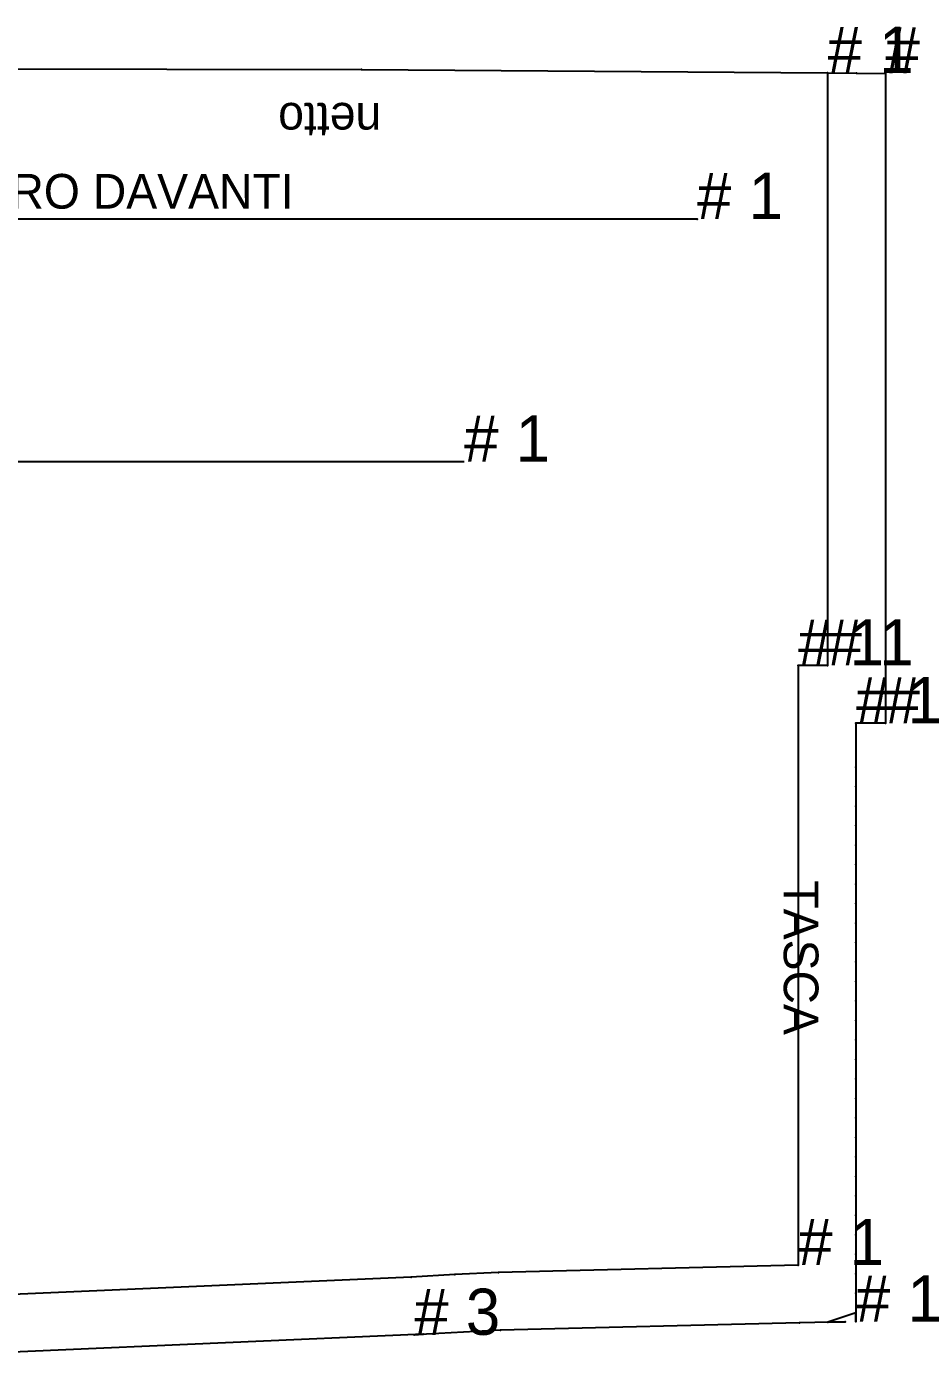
# Model space of a CAD drawing. Extents: x -10 to 11547, y -349 to 304.
# Drawn here: x 143.7 to 297.3, y -108.2 to 122.7 of the extents above; entities that cross this region are included whole.
import ezdxf

# ---------------------------------------------------------------- set-up
doc = ezdxf.new("R2010")
doc.units = 0

# ---------------------------------------------------------------- blocks, each defined once
blk = doc.blocks.new('DAV_BASSO_2P-S_38')
at = {"layer": '1'}
blk.add_lwpolyline([(-158.3, 25.9999), (-90.9, 25.8998), (-10.2, 25.2998), (-5.2, 25.2558), (-0.2, 25.2119), (-0.2, -87.3), (-5.3, -87.3), (-5.3, -94.8921), (-5.3, -98.266), (-5.3, -101.6399), (-5.3, -105.0139), (-5.3, -108.3878), (-5.3, -111.7617), (-5.3, -115.1357), (-5.3, -118.5096), (-5.3, -121.8836), (-5.3, -125.2575), (-5.3, -128.6314), (-5.3, -132.0054), (-5.3, -135.3793), (-5.3, -138.7533), (-5.3, -142.1272), (-5.3, -145.5011), (-5.3, -148.875), (-5.3, -152.249), (-5.3, -155.623), (-5.3, -158.9969), (-5.3, -162.3708), (-5.3, -165.7448), (-5.3, -169.1187), (-5.3, -172.4926), (-5.3, -175.8666), (-5.3, -179.2405), (-5.3, -182.6144), (-5.3, -185.9883), (-5.3, -190.8835), (-5.3, -189.3623), (-10.1905, -190.9905), (-7.1523, -190.924), (-15.0811, -191.0976), (-66.8484, -192.3941), (-81.7452, -193.1846), (-81.7452, -193.1846), (-80.1878, -193.085), (-182.8986, -197.5955)], dxfattribs=at)
at = {"layer": '14'}
blk.add_lwpolyline([(-158.3, 26), (-90.9, 25.9), (-10.2, 25.3), (-10.2, -77.3), (-15.3, -77.3), (-15.3, -181.1001), (-67.2, -182.4), (-74.7543, -182.7185), (-82.3, -183.2), (-183.2, -187.6)], dxfattribs=at)
at = {"layer": '2'}
for p in [(-90.9, 25.9), (-90.9, 25.8998), (-10.2, 25.3), (-10.2, 25.2998), (-5.2, 25.2558), (-0.2, 25.2119), (-32.8, 0), (-15.3, -77.3), (-10.2, -77.3), (-5.3, -87.3), (-0.2, -87.3), (-67.2, -182.4), (-15.3, -181.1001), (-82.3, -183.2), (-15.0811, -191.0976), (-10.1905, -190.9905), (-5.3, -190.8835), (-81.7452, -193.1846), (-66.8484, -192.3941)]:
    blk.add_point(p, dxfattribs=at)
at = {"layer": '3'}
for p in [(-5.3, -94.8921), (-5.3, -98.266), (-5.3, -101.6399), (-5.3, -105.0139), (-5.3, -108.3878), (-5.3, -111.7617), (-5.3, -115.1357), (-5.3, -118.5096), (-5.3, -121.8836), (-5.3, -125.2575), (-5.3, -128.6314), (-5.3, -132.0054), (-5.3, -135.3793), (-5.3, -138.7533), (-5.3, -142.1272), (-5.3, -145.5011), (-5.3, -148.875), (-5.3, -152.249), (-5.3, -155.623), (-5.3, -158.9969), (-5.3, -162.3708), (-5.3, -165.7448), (-5.3, -169.1187), (-5.3, -172.4926), (-5.3, -175.8666), (-5.3, -179.2405), (-74.7543, -182.7185), (-5.3, -182.6144), (-5.3, -185.9883), (-7.1523, -190.924), (-5.3, -189.3623), (-81.7452, -193.1846), (-80.1878, -193.085)]:
    blk.add_point(p, dxfattribs=at)
at = {"layer": '4'}
blk.add_point((-81.7452, -193.1846, 10), dxfattribs=at)
at = {"layer": '5'}
blk.add_line((-32.8, 0), (-225, 0), dxfattribs=at)
at = {"layer": '7'}
blk.add_line((-183.1219, -42.002), (-73.1066, -42.002), dxfattribs=at)
at = {"layer": '8'}
blk.add_line((-32.8, 0), (-225, 0), dxfattribs=at)
blk.add_lwpolyline([(-32.8, 0), (-225, 0)], dxfattribs=at)
at = {"layer": '19'}
for s, rotation, p in [('netto', 180, (-87.462, 20.1)), ('TASCA', -90, (-17.8, -114.5))]:
    blk.add_text(s, height=6, rotation=rotation, dxfattribs=at).set_placement(p)
blk.add_text('CENTRO DAVANTI', height=6, dxfattribs=at).set_placement((-173.5, 1.8))
blk = doc.blocks.new('DAV_BASSO_2P-S_40')
at = {"layer": '1'}
blk.add_lwpolyline([(-158.3, 25.9999), (-90.9, 25.8998), (-10.2, 25.2998), (-5.2, 25.2558), (-0.2, 25.2119), (-0.2, -87.3), (-5.3, -87.3), (-5.3, -94.8921), (-5.3, -98.266), (-5.3, -101.6399), (-5.3, -105.0139), (-5.3, -108.3878), (-5.3, -111.7617), (-5.3, -115.1357), (-5.3, -118.5096), (-5.3, -121.8836), (-5.3, -125.2575), (-5.3, -128.6314), (-5.3, -132.0054), (-5.3, -135.3793), (-5.3, -138.7533), (-5.3, -142.1272), (-5.3, -145.5011), (-5.3, -148.875), (-5.3, -152.249), (-5.3, -155.623), (-5.3, -158.9969), (-5.3, -162.3708), (-5.3, -165.7448), (-5.3, -169.1187), (-5.3, -172.4926), (-5.3, -175.8666), (-5.3, -179.2405), (-5.3, -182.6144), (-5.3, -185.9883), (-5.3, -190.8835), (-5.3, -189.3623), (-10.1905, -190.9905), (-7.1523, -190.924), (-15.0811, -191.0976), (-66.8484, -192.3941), (-81.7452, -193.1846), (-81.7452, -193.1846), (-80.1878, -193.085), (-182.8986, -197.5955)], dxfattribs=at)
at = {"layer": '14'}
blk.add_lwpolyline([(-158.3, 26), (-90.9, 25.9), (-10.2, 25.3), (-10.2, -77.3), (-15.3, -77.3), (-15.3, -181.1001), (-67.2, -182.4), (-74.7543, -182.7185), (-82.3, -183.2), (-183.2, -187.6)], dxfattribs=at)
at = {"layer": '2'}
for p in [(-90.9, 25.9), (-90.9, 25.8998), (-10.2, 25.3), (-10.2, 25.2998), (-5.2, 25.2558), (-0.2, 25.2119), (-32.8, 0), (-15.3, -77.3), (-10.2, -77.3), (-5.3, -87.3), (-0.2, -87.3), (-67.2, -182.4), (-15.3, -181.1001), (-82.3, -183.2), (-15.0811, -191.0976), (-10.1905, -190.9905), (-5.3, -190.8835), (-81.7452, -193.1846), (-66.8484, -192.3941)]:
    blk.add_point(p, dxfattribs=at)
at = {"layer": '3'}
for p in [(-5.3, -94.8921), (-5.3, -98.266), (-5.3, -101.6399), (-5.3, -105.0139), (-5.3, -108.3878), (-5.3, -111.7617), (-5.3, -115.1357), (-5.3, -118.5096), (-5.3, -121.8836), (-5.3, -125.2575), (-5.3, -128.6314), (-5.3, -132.0054), (-5.3, -135.3793), (-5.3, -138.7533), (-5.3, -142.1272), (-5.3, -145.5011), (-5.3, -148.875), (-5.3, -152.249), (-5.3, -155.623), (-5.3, -158.9969), (-5.3, -162.3708), (-5.3, -165.7448), (-5.3, -169.1187), (-5.3, -172.4926), (-5.3, -175.8666), (-5.3, -179.2405), (-74.7543, -182.7185), (-5.3, -182.6144), (-5.3, -185.9883), (-7.1523, -190.924), (-5.3, -189.3623), (-81.7452, -193.1846), (-80.1878, -193.085)]:
    blk.add_point(p, dxfattribs=at)
at = {"layer": '4'}
blk.add_point((-81.7452, -193.1846, 10), dxfattribs=at)
at = {"layer": '5'}
blk.add_line((-32.8, 0), (-225, 0), dxfattribs=at)
at = {"layer": '7'}
blk.add_line((-183.1219, -42.002), (-73.1066, -42.002), dxfattribs=at)
at = {"layer": '8'}
blk.add_line((-32.8, 0), (-225, 0), dxfattribs=at)
blk.add_lwpolyline([(-32.8, 0), (-225, 0)], dxfattribs=at)
at = {"layer": '19'}
for s, rotation, p in [('netto', 180, (-87.462, 20.1)), ('TASCA', -90, (-17.8, -114.5))]:
    blk.add_text(s, height=6, rotation=rotation, dxfattribs=at).set_placement(p)
blk.add_text('CENTRO DAVANTI', height=6, dxfattribs=at).set_placement((-173.5, 1.8))
blk = doc.blocks.new('DAV_BASSO_2P-S_42')
at = {"layer": '1'}
blk.add_lwpolyline([(-158.3, 26), (-90.9, 25.9), (-10.1999, 25.3), (-5.2, 25.256), (-0.2, 25.212), (-0.2, -87.3), (-5.3, -87.3), (-5.3, -94.892), (-5.3, -98.266), (-5.3, -101.64), (-5.3, -105.014), (-5.3, -108.388), (-5.3, -111.762), (-5.3, -115.136), (-5.3, -118.51), (-5.3, -121.883), (-5.3, -125.257), (-5.3, -128.631), (-5.3, -132.005), (-5.3, -135.379), (-5.3, -138.753), (-5.3, -142.127), (-5.3, -145.501), (-5.3, -148.875), (-5.3, -152.249), (-5.3, -155.623), (-5.3, -158.997), (-5.3, -162.371), (-5.3, -165.745), (-5.3, -169.119), (-5.3, -172.493), (-5.3, -175.866), (-5.3, -179.24), (-5.3, -182.614), (-5.3, -185.988), (-5.3, -190.883), (-5.3, -189.362), (-10.191, -190.991), (-7.152, -190.924), (-15.081, -191.098), (-66.848, -192.394), (-81.745, -193.185), (-81.7447, -193.185), (-80.188, -193.085), (-182.899, -197.595)], dxfattribs=at)
at = {"layer": '14'}
blk.add_lwpolyline([(-158.3, 26), (-90.9, 25.9), (-10.2, 25.3), (-10.2, -77.3), (-15.3, -77.3), (-15.3, -181.1), (-67.2, -182.4), (-74.754, -182.718), (-82.3, -183.2), (-183.2, -187.6)], dxfattribs=at)
at = {"layer": '2'}
for p in [(-90.9, 25.9), (-90.9, 25.9), (-10.2, 25.3), (-10.1999, 25.3), (-5.2, 25.256), (-0.2, 25.212), (-32.8, 0), (-15.3, -77.3), (-10.2, -77.3), (-5.3, -87.3), (-0.2, -87.3), (-67.2, -182.4), (-15.3, -181.1), (-82.3, -183.2), (-15.081, -191.098), (-10.191, -190.991), (-5.3, -190.883), (-81.745, -193.185), (-66.848, -192.394)]:
    blk.add_point(p, dxfattribs=at)
at = {"layer": '3'}
for p in [(-5.3, -94.892), (-5.3, -98.266), (-5.3, -101.64), (-5.3, -105.014), (-5.3, -108.388), (-5.3, -111.762), (-5.3, -115.136), (-5.3, -118.51), (-5.3, -121.883), (-5.3, -125.257), (-5.3, -128.631), (-5.3, -132.005), (-5.3, -135.379), (-5.3, -138.753), (-5.3, -142.127), (-5.3, -145.501), (-5.3, -148.875), (-5.3, -152.249), (-5.3, -155.623), (-5.3, -158.997), (-5.3, -162.371), (-5.3, -165.745), (-5.3, -169.119), (-5.3, -172.493), (-5.3, -175.866), (-5.3, -179.24), (-74.754, -182.718), (-5.3, -182.614), (-5.3, -185.988), (-7.152, -190.924), (-5.3, -189.362), (-81.7447, -193.185), (-80.188, -193.085)]:
    blk.add_point(p, dxfattribs=at)
at = {"layer": '4'}
blk.add_point((-81.7447, -193.185, 10), dxfattribs=at)
at = {"layer": '5'}
blk.add_line((-32.8, 0), (-225, 0), dxfattribs=at)
at = {"layer": '7'}
blk.add_line((-183.122, -42.002), (-73.107, -42.002), dxfattribs=at)
at = {"layer": '8'}
blk.add_line((-32.8, 0), (-225, 0), dxfattribs=at)
blk.add_lwpolyline([(-32.8, 0), (-225, 0)], dxfattribs=at)
at = {"layer": '1'}
for s, p in [('# 1', (-0.2, 25.212)), ('# 1', (-5.3, -87.3)), ('# 1', (-0.2, -87.3)), ('# 1', (-5.3, -190.883)), ('# 3', (-81.7447, -193.185))]:
    blk.add_text(s, height=8, dxfattribs=at).set_placement(p)
at = {"layer": '14'}
for p in [(-10.2, 25.3), (-15.3, -77.3), (-10.2, -77.3), (-15.3, -181.1)]:
    blk.add_text('# 1', height=8, dxfattribs=at).set_placement(p)
at = {"layer": '19'}
for s, rotation, p in [('netto', 180, (-87.462, 20.1)), ('TASCA', -90, (-17.8, -114.5))]:
    blk.add_text(s, height=6, rotation=rotation, dxfattribs=at).set_placement(p)
blk.add_text('CENTRO DAVANTI', height=6, dxfattribs=at).set_placement((-173.5, 1.8))
at = {"layer": '2'}
for p in [(-10.2, 25.3), (-0.2, 25.212), (-32.8, 0), (-15.3, -77.3), (-10.2, -77.3), (-5.3, -87.3), (-0.2, -87.3), (-15.3, -181.1), (-5.3, -190.883)]:
    blk.add_text('# 1', height=8, dxfattribs=at).set_placement(p)
at = {"layer": '3'}
blk.add_text('# 3', height=8, dxfattribs=at).set_placement((-81.7447, -193.185))
at = {"layer": '4'}
blk.add_text('# 3', height=8, dxfattribs=at).set_placement((-81.7447, -193.185))
at = {"layer": '5'}
blk.add_text('# 1', height=8, dxfattribs=at).set_placement((-32.8, 0))
at = {"layer": '7'}
blk.add_text('# 1', height=8, dxfattribs=at).set_placement((-73.107, -42.002))
at = {"layer": '8'}
blk.add_text('# 1', height=8, dxfattribs=at).set_placement((-32.8, 0))
blk.add_text('# 1', height=8, dxfattribs=at).set_placement((-32.8, 0))
blk = doc.blocks.new('DAV_BASSO_2P-S_44')
at = {"layer": '1'}
blk.add_lwpolyline([(-158.3, 25.9999), (-90.9, 25.8998), (-10.2, 25.2998), (-5.2, 25.2558), (-0.2, 25.2119), (-0.2, -87.3), (-5.3, -87.3), (-5.3, -94.8921), (-5.3, -98.266), (-5.3, -101.6399), (-5.3, -105.0139), (-5.3, -108.3878), (-5.3, -111.7617), (-5.3, -115.1357), (-5.3, -118.5096), (-5.3, -121.8836), (-5.3, -125.2575), (-5.3, -128.6314), (-5.3, -132.0054), (-5.3, -135.3793), (-5.3, -138.7533), (-5.3, -142.1272), (-5.3, -145.5011), (-5.3, -148.875), (-5.3, -152.249), (-5.3, -155.623), (-5.3, -158.9969), (-5.3, -162.3708), (-5.3, -165.7448), (-5.3, -169.1187), (-5.3, -172.4926), (-5.3, -175.8666), (-5.3, -179.2405), (-5.3, -182.6144), (-5.3, -185.9883), (-5.3, -190.8835), (-5.3, -189.3623), (-10.1905, -190.9905), (-7.1523, -190.924), (-15.0811, -191.0976), (-66.8484, -192.3941), (-81.7452, -193.1846), (-81.7452, -193.1846), (-80.1878, -193.085), (-182.8986, -197.5955)], dxfattribs=at)
at = {"layer": '14'}
blk.add_lwpolyline([(-158.3, 26), (-90.9, 25.9), (-10.2, 25.3), (-10.2, -77.3), (-15.3, -77.3), (-15.3, -181.1001), (-67.2, -182.4), (-74.7543, -182.7185), (-82.3, -183.2), (-183.2, -187.6)], dxfattribs=at)
at = {"layer": '2'}
for p in [(-90.9, 25.9), (-90.9, 25.8998), (-10.2, 25.3), (-10.2, 25.2998), (-5.2, 25.2558), (-0.2, 25.2119), (-32.8, 0), (-15.3, -77.3), (-10.2, -77.3), (-5.3, -87.3), (-0.2, -87.3), (-67.2, -182.4), (-15.3, -181.1001), (-82.3, -183.2), (-15.0811, -191.0976), (-10.1905, -190.9905), (-5.3, -190.8835), (-81.7452, -193.1846), (-66.8484, -192.3941)]:
    blk.add_point(p, dxfattribs=at)
at = {"layer": '3'}
for p in [(-5.3, -94.8921), (-5.3, -98.266), (-5.3, -101.6399), (-5.3, -105.0139), (-5.3, -108.3878), (-5.3, -111.7617), (-5.3, -115.1357), (-5.3, -118.5096), (-5.3, -121.8836), (-5.3, -125.2575), (-5.3, -128.6314), (-5.3, -132.0054), (-5.3, -135.3793), (-5.3, -138.7533), (-5.3, -142.1272), (-5.3, -145.5011), (-5.3, -148.875), (-5.3, -152.249), (-5.3, -155.623), (-5.3, -158.9969), (-5.3, -162.3708), (-5.3, -165.7448), (-5.3, -169.1187), (-5.3, -172.4926), (-5.3, -175.8666), (-5.3, -179.2405), (-74.7543, -182.7185), (-5.3, -182.6144), (-5.3, -185.9883), (-7.1523, -190.924), (-5.3, -189.3623), (-81.7452, -193.1846), (-80.1878, -193.085)]:
    blk.add_point(p, dxfattribs=at)
at = {"layer": '4'}
blk.add_point((-81.7452, -193.1846, 10), dxfattribs=at)
at = {"layer": '5'}
blk.add_line((-32.8, 0), (-225, 0), dxfattribs=at)
at = {"layer": '7'}
blk.add_line((-183.1219, -42.002), (-73.1066, -42.002), dxfattribs=at)
at = {"layer": '8'}
blk.add_line((-32.8, 0), (-225, 0), dxfattribs=at)
blk.add_lwpolyline([(-32.8, 0), (-225, 0)], dxfattribs=at)
at = {"layer": '19'}
for s, rotation, p in [('netto', 180, (-87.462, 20.1)), ('TASCA', -90, (-17.8, -114.5))]:
    blk.add_text(s, height=6, rotation=rotation, dxfattribs=at).set_placement(p)
blk.add_text('CENTRO DAVANTI', height=6, dxfattribs=at).set_placement((-173.5, 1.8))
blk = doc.blocks.new('DAV_BASSO_2P-S_46')
at = {"layer": '1'}
blk.add_lwpolyline([(-158.3, 25.9999), (-90.9, 25.8998), (-10.2, 25.2998), (-5.2, 25.2558), (-0.2, 25.2119), (-0.2, -87.3), (-5.3, -87.3), (-5.3, -94.8921), (-5.3, -98.266), (-5.3, -101.6399), (-5.3, -105.0139), (-5.3, -108.3878), (-5.3, -111.7617), (-5.3, -115.1357), (-5.3, -118.5096), (-5.3, -121.8836), (-5.3, -125.2575), (-5.3, -128.6314), (-5.3, -132.0054), (-5.3, -135.3793), (-5.3, -138.7533), (-5.3, -142.1272), (-5.3, -145.5011), (-5.3, -148.875), (-5.3, -152.249), (-5.3, -155.623), (-5.3, -158.9969), (-5.3, -162.3708), (-5.3, -165.7448), (-5.3, -169.1187), (-5.3, -172.4926), (-5.3, -175.8666), (-5.3, -179.2405), (-5.3, -182.6144), (-5.3, -185.9883), (-5.3, -190.8835), (-5.3, -189.3623), (-10.1905, -190.9905), (-7.1523, -190.924), (-15.0811, -191.0976), (-66.8484, -192.3941), (-81.7452, -193.1846), (-81.7452, -193.1846), (-80.1878, -193.085), (-182.8986, -197.5955)], dxfattribs=at)
at = {"layer": '14'}
blk.add_lwpolyline([(-158.3, 26), (-90.9, 25.9), (-10.2, 25.3), (-10.2, -77.3), (-15.3, -77.3), (-15.3, -181.1001), (-67.2, -182.4), (-74.7543, -182.7185), (-82.3, -183.2), (-183.2, -187.6)], dxfattribs=at)
at = {"layer": '2'}
for p in [(-90.9, 25.9), (-90.9, 25.8998), (-10.2, 25.3), (-10.2, 25.2998), (-5.2, 25.2558), (-0.2, 25.2119), (-32.8, 0), (-15.3, -77.3), (-10.2, -77.3), (-5.3, -87.3), (-0.2, -87.3), (-67.2, -182.4), (-15.3, -181.1001), (-82.3, -183.2), (-15.0811, -191.0976), (-10.1905, -190.9905), (-5.3, -190.8835), (-81.7452, -193.1846), (-66.8484, -192.3941)]:
    blk.add_point(p, dxfattribs=at)
at = {"layer": '3'}
for p in [(-5.3, -94.8921), (-5.3, -98.266), (-5.3, -101.6399), (-5.3, -105.0139), (-5.3, -108.3878), (-5.3, -111.7617), (-5.3, -115.1357), (-5.3, -118.5096), (-5.3, -121.8836), (-5.3, -125.2575), (-5.3, -128.6314), (-5.3, -132.0054), (-5.3, -135.3793), (-5.3, -138.7533), (-5.3, -142.1272), (-5.3, -145.5011), (-5.3, -148.875), (-5.3, -152.249), (-5.3, -155.623), (-5.3, -158.9969), (-5.3, -162.3708), (-5.3, -165.7448), (-5.3, -169.1187), (-5.3, -172.4926), (-5.3, -175.8666), (-5.3, -179.2405), (-74.7543, -182.7185), (-5.3, -182.6144), (-5.3, -185.9883), (-7.1523, -190.924), (-5.3, -189.3623), (-81.7452, -193.1846), (-80.1878, -193.085)]:
    blk.add_point(p, dxfattribs=at)
at = {"layer": '4'}
blk.add_point((-81.7452, -193.1846, 10), dxfattribs=at)
at = {"layer": '5'}
blk.add_line((-32.8, 0), (-225, 0), dxfattribs=at)
at = {"layer": '7'}
blk.add_line((-183.1219, -42.002), (-73.1066, -42.002), dxfattribs=at)
at = {"layer": '8'}
blk.add_line((-32.8, 0), (-225, 0), dxfattribs=at)
blk.add_lwpolyline([(-32.8, 0), (-225, 0)], dxfattribs=at)
at = {"layer": '19'}
for s, rotation, p in [('netto', 180, (-87.462, 20.1)), ('TASCA', -90, (-17.8, -114.5))]:
    blk.add_text(s, height=6, rotation=rotation, dxfattribs=at).set_placement(p)
blk.add_text('CENTRO DAVANTI', height=6, dxfattribs=at).set_placement((-173.5, 1.8))
blk = doc.blocks.new('DAV_BASSO_2P-S_48')
at = {"layer": '1'}
blk.add_lwpolyline([(-158.3, 25.9999), (-90.9, 25.8998), (-10.2, 25.2998), (-5.2, 25.2558), (-0.2, 25.2119), (-0.2, -87.3), (-5.3, -87.3), (-5.3, -94.8921), (-5.3, -98.266), (-5.3, -101.6399), (-5.3, -105.0139), (-5.3, -108.3878), (-5.3, -111.7617), (-5.3, -115.1357), (-5.3, -118.5096), (-5.3, -121.8836), (-5.3, -125.2575), (-5.3, -128.6314), (-5.3, -132.0054), (-5.3, -135.3793), (-5.3, -138.7533), (-5.3, -142.1272), (-5.3, -145.5011), (-5.3, -148.875), (-5.3, -152.249), (-5.3, -155.623), (-5.3, -158.9969), (-5.3, -162.3708), (-5.3, -165.7448), (-5.3, -169.1187), (-5.3, -172.4926), (-5.3, -175.8666), (-5.3, -179.2405), (-5.3, -182.6144), (-5.3, -185.9883), (-5.3, -190.8835), (-5.3, -189.3623), (-10.1905, -190.9905), (-7.1523, -190.924), (-15.0811, -191.0976), (-66.8484, -192.3941), (-81.7452, -193.1846), (-81.7452, -193.1846), (-80.1878, -193.085), (-182.8986, -197.5955)], dxfattribs=at)
at = {"layer": '14'}
blk.add_lwpolyline([(-158.3, 26), (-90.9, 25.9), (-10.2, 25.3), (-10.2, -77.3), (-15.3, -77.3), (-15.3, -181.1001), (-67.2, -182.4), (-74.7543, -182.7185), (-82.3, -183.2), (-183.2, -187.6)], dxfattribs=at)
at = {"layer": '2'}
for p in [(-90.9, 25.9), (-90.9, 25.8998), (-10.2, 25.3), (-10.2, 25.2998), (-5.2, 25.2558), (-0.2, 25.2119), (-32.8, 0), (-15.3, -77.3), (-10.2, -77.3), (-5.3, -87.3), (-0.2, -87.3), (-67.2, -182.4), (-15.3, -181.1001), (-82.3, -183.2), (-15.0811, -191.0976), (-10.1905, -190.9905), (-5.3, -190.8835), (-81.7452, -193.1846), (-66.8484, -192.3941)]:
    blk.add_point(p, dxfattribs=at)
at = {"layer": '3'}
for p in [(-5.3, -94.8921), (-5.3, -98.266), (-5.3, -101.6399), (-5.3, -105.0139), (-5.3, -108.3878), (-5.3, -111.7617), (-5.3, -115.1357), (-5.3, -118.5096), (-5.3, -121.8836), (-5.3, -125.2575), (-5.3, -128.6314), (-5.3, -132.0054), (-5.3, -135.3793), (-5.3, -138.7533), (-5.3, -142.1272), (-5.3, -145.5011), (-5.3, -148.875), (-5.3, -152.249), (-5.3, -155.623), (-5.3, -158.9969), (-5.3, -162.3708), (-5.3, -165.7448), (-5.3, -169.1187), (-5.3, -172.4926), (-5.3, -175.8666), (-5.3, -179.2405), (-74.7543, -182.7185), (-5.3, -182.6144), (-5.3, -185.9883), (-7.1523, -190.924), (-5.3, -189.3623), (-81.7452, -193.1846), (-80.1878, -193.085)]:
    blk.add_point(p, dxfattribs=at)
at = {"layer": '4'}
blk.add_point((-81.7452, -193.1846, 10), dxfattribs=at)
at = {"layer": '5'}
blk.add_line((-32.8, 0), (-225, 0), dxfattribs=at)
at = {"layer": '7'}
blk.add_line((-183.1219, -42.002), (-73.1066, -42.002), dxfattribs=at)
at = {"layer": '8'}
blk.add_line((-32.8, 0), (-225, 0), dxfattribs=at)
blk.add_lwpolyline([(-32.8, 0), (-225, 0)], dxfattribs=at)
at = {"layer": '19'}
for s, rotation, p in [('netto', 180, (-87.462, 20.1)), ('TASCA', -90, (-17.8, -114.5))]:
    blk.add_text(s, height=6, rotation=rotation, dxfattribs=at).set_placement(p)
blk.add_text('CENTRO DAVANTI', height=6, dxfattribs=at).set_placement((-173.5, 1.8))
blk = doc.blocks.new('DAV_BASSO_2P-S_50')
at = {"layer": '1'}
blk.add_lwpolyline([(-158.3, 25.9999), (-90.9, 25.8998), (-10.2, 25.2998), (-5.2, 25.2558), (-0.2, 25.2119), (-0.2, -87.3), (-5.3, -87.3), (-5.3, -94.8921), (-5.3, -98.266), (-5.3, -101.6399), (-5.3, -105.0139), (-5.3, -108.3878), (-5.3, -111.7617), (-5.3, -115.1357), (-5.3, -118.5096), (-5.3, -121.8836), (-5.3, -125.2575), (-5.3, -128.6314), (-5.3, -132.0054), (-5.3, -135.3793), (-5.3, -138.7533), (-5.3, -142.1272), (-5.3, -145.5011), (-5.3, -148.875), (-5.3, -152.249), (-5.3, -155.623), (-5.3, -158.9969), (-5.3, -162.3708), (-5.3, -165.7448), (-5.3, -169.1187), (-5.3, -172.4926), (-5.3, -175.8666), (-5.3, -179.2405), (-5.3, -182.6144), (-5.3, -185.9883), (-5.3, -190.8835), (-5.3, -189.3623), (-10.1905, -190.9905), (-7.1523, -190.924), (-15.0811, -191.0976), (-66.8484, -192.3941), (-81.7452, -193.1846), (-81.7452, -193.1846), (-80.1878, -193.085), (-182.8986, -197.5955)], dxfattribs=at)
at = {"layer": '14'}
blk.add_lwpolyline([(-158.3, 26), (-90.9, 25.9), (-10.2, 25.3), (-10.2, -77.3), (-15.3, -77.3), (-15.3, -181.1001), (-67.2, -182.4), (-74.7543, -182.7185), (-82.3, -183.2), (-183.2, -187.6)], dxfattribs=at)
at = {"layer": '2'}
for p in [(-90.9, 25.9), (-90.9, 25.8998), (-10.2, 25.3), (-10.2, 25.2998), (-5.2, 25.2558), (-0.2, 25.2119), (-32.8, 0), (-15.3, -77.3), (-10.2, -77.3), (-5.3, -87.3), (-0.2, -87.3), (-67.2, -182.4), (-15.3, -181.1001), (-82.3, -183.2), (-15.0811, -191.0976), (-10.1905, -190.9905), (-5.3, -190.8835), (-81.7452, -193.1846), (-66.8484, -192.3941)]:
    blk.add_point(p, dxfattribs=at)
at = {"layer": '3'}
for p in [(-5.3, -94.8921), (-5.3, -98.266), (-5.3, -101.6399), (-5.3, -105.0139), (-5.3, -108.3878), (-5.3, -111.7617), (-5.3, -115.1357), (-5.3, -118.5096), (-5.3, -121.8836), (-5.3, -125.2575), (-5.3, -128.6314), (-5.3, -132.0054), (-5.3, -135.3793), (-5.3, -138.7533), (-5.3, -142.1272), (-5.3, -145.5011), (-5.3, -148.875), (-5.3, -152.249), (-5.3, -155.623), (-5.3, -158.9969), (-5.3, -162.3708), (-5.3, -165.7448), (-5.3, -169.1187), (-5.3, -172.4926), (-5.3, -175.8666), (-5.3, -179.2405), (-74.7543, -182.7185), (-5.3, -182.6144), (-5.3, -185.9883), (-7.1523, -190.924), (-5.3, -189.3623), (-81.7452, -193.1846), (-80.1878, -193.085)]:
    blk.add_point(p, dxfattribs=at)
at = {"layer": '4'}
blk.add_point((-81.7452, -193.1846, 10), dxfattribs=at)
at = {"layer": '5'}
blk.add_line((-32.8, 0), (-225, 0), dxfattribs=at)
at = {"layer": '7'}
blk.add_line((-183.1219, -42.002), (-73.1066, -42.002), dxfattribs=at)
at = {"layer": '8'}
blk.add_line((-32.8, 0), (-225, 0), dxfattribs=at)
blk.add_lwpolyline([(-32.8, 0), (-225, 0)], dxfattribs=at)
at = {"layer": '19'}
for s, rotation, p in [('netto', 180, (-87.462, 20.1)), ('TASCA', -90, (-17.8, -114.5))]:
    blk.add_text(s, height=6, rotation=rotation, dxfattribs=at).set_placement(p)
blk.add_text('CENTRO DAVANTI', height=6, dxfattribs=at).set_placement((-173.5, 1.8))
blk = doc.blocks.new('DAV_BASSO_2P-S_52')
at = {"layer": '1'}
blk.add_lwpolyline([(-158.3, 25.9999), (-90.9, 25.8998), (-10.2, 25.2998), (-5.2, 25.2558), (-0.2, 25.2119), (-0.2, -87.3), (-5.3, -87.3), (-5.3, -94.8921), (-5.3, -98.266), (-5.3, -101.6399), (-5.3, -105.0139), (-5.3, -108.3878), (-5.3, -111.7617), (-5.3, -115.1357), (-5.3, -118.5096), (-5.3, -121.8836), (-5.3, -125.2575), (-5.3, -128.6314), (-5.3, -132.0054), (-5.3, -135.3793), (-5.3, -138.7533), (-5.3, -142.1272), (-5.3, -145.5011), (-5.3, -148.875), (-5.3, -152.249), (-5.3, -155.623), (-5.3, -158.9969), (-5.3, -162.3708), (-5.3, -165.7448), (-5.3, -169.1187), (-5.3, -172.4926), (-5.3, -175.8666), (-5.3, -179.2405), (-5.3, -182.6144), (-5.3, -185.9883), (-5.3, -190.8835), (-5.3, -189.3623), (-10.1905, -190.9905), (-7.1523, -190.924), (-15.0811, -191.0976), (-66.8484, -192.3941), (-81.7452, -193.1846), (-81.7452, -193.1846), (-80.1878, -193.085), (-182.8986, -197.5955)], dxfattribs=at)
at = {"layer": '14'}
blk.add_lwpolyline([(-158.3, 26), (-90.9, 25.9), (-10.2, 25.3), (-10.2, -77.3), (-15.3, -77.3), (-15.3, -181.1001), (-67.2, -182.4), (-74.7543, -182.7185), (-82.3, -183.2), (-183.2, -187.6)], dxfattribs=at)
at = {"layer": '2'}
for p in [(-90.9, 25.9), (-90.9, 25.8998), (-10.2, 25.3), (-10.2, 25.2998), (-5.2, 25.2558), (-0.2, 25.2119), (-32.8, 0), (-15.3, -77.3), (-10.2, -77.3), (-5.3, -87.3), (-0.2, -87.3), (-67.2, -182.4), (-15.3, -181.1001), (-82.3, -183.2), (-15.0811, -191.0976), (-10.1905, -190.9905), (-5.3, -190.8835), (-81.7452, -193.1846), (-66.8484, -192.3941)]:
    blk.add_point(p, dxfattribs=at)
at = {"layer": '3'}
for p in [(-5.3, -94.8921), (-5.3, -98.266), (-5.3, -101.6399), (-5.3, -105.0139), (-5.3, -108.3878), (-5.3, -111.7617), (-5.3, -115.1357), (-5.3, -118.5096), (-5.3, -121.8836), (-5.3, -125.2575), (-5.3, -128.6314), (-5.3, -132.0054), (-5.3, -135.3793), (-5.3, -138.7533), (-5.3, -142.1272), (-5.3, -145.5011), (-5.3, -148.875), (-5.3, -152.249), (-5.3, -155.623), (-5.3, -158.9969), (-5.3, -162.3708), (-5.3, -165.7448), (-5.3, -169.1187), (-5.3, -172.4926), (-5.3, -175.8666), (-5.3, -179.2405), (-74.7543, -182.7185), (-5.3, -182.6144), (-5.3, -185.9883), (-7.1523, -190.924), (-5.3, -189.3623), (-81.7452, -193.1846), (-80.1878, -193.085)]:
    blk.add_point(p, dxfattribs=at)
at = {"layer": '4'}
blk.add_point((-81.7452, -193.1846, 10), dxfattribs=at)
at = {"layer": '5'}
blk.add_line((-32.8, 0), (-225, 0), dxfattribs=at)
at = {"layer": '7'}
blk.add_line((-183.1219, -42.002), (-73.1066, -42.002), dxfattribs=at)
at = {"layer": '8'}
blk.add_line((-32.8, 0), (-225, 0), dxfattribs=at)
blk.add_lwpolyline([(-32.8, 0), (-225, 0)], dxfattribs=at)
at = {"layer": '19'}
for s, rotation, p in [('netto', 180, (-87.462, 20.1)), ('TASCA', -90, (-17.8, -114.5))]:
    blk.add_text(s, height=6, rotation=rotation, dxfattribs=at).set_placement(p)
blk.add_text('CENTRO DAVANTI', height=6, dxfattribs=at).set_placement((-173.5, 1.8))
blk = doc.blocks.new('DAV_BASSO_2P-S_54')
at = {"layer": '1'}
blk.add_lwpolyline([(-158.3, 25.9999), (-90.9, 25.8998), (-10.2, 25.2998), (-5.2, 25.2558), (-0.2, 25.2119), (-0.2, -87.3), (-5.3, -87.3), (-5.3, -94.8921), (-5.3, -98.266), (-5.3, -101.6399), (-5.3, -105.0139), (-5.3, -108.3878), (-5.3, -111.7617), (-5.3, -115.1357), (-5.3, -118.5096), (-5.3, -121.8836), (-5.3, -125.2575), (-5.3, -128.6314), (-5.3, -132.0054), (-5.3, -135.3793), (-5.3, -138.7533), (-5.3, -142.1272), (-5.3, -145.5011), (-5.3, -148.875), (-5.3, -152.249), (-5.3, -155.623), (-5.3, -158.9969), (-5.3, -162.3708), (-5.3, -165.7448), (-5.3, -169.1187), (-5.3, -172.4926), (-5.3, -175.8666), (-5.3, -179.2405), (-5.3, -182.6144), (-5.3, -185.9883), (-5.3, -190.8835), (-5.3, -189.3623), (-10.1905, -190.9905), (-7.1523, -190.924), (-15.0811, -191.0976), (-66.8484, -192.3941), (-81.7452, -193.1846), (-81.7452, -193.1846), (-80.1878, -193.085), (-182.8986, -197.5955)], dxfattribs=at)
at = {"layer": '14'}
blk.add_lwpolyline([(-158.3, 26), (-90.9, 25.9), (-10.2, 25.3), (-10.2, -77.3), (-15.3, -77.3), (-15.3, -181.1001), (-67.2, -182.4), (-74.7543, -182.7185), (-82.3, -183.2), (-183.2, -187.6)], dxfattribs=at)
at = {"layer": '2'}
for p in [(-90.9, 25.9), (-90.9, 25.8998), (-10.2, 25.3), (-10.2, 25.2998), (-5.2, 25.2558), (-0.2, 25.2119), (-32.8, 0), (-15.3, -77.3), (-10.2, -77.3), (-5.3, -87.3), (-0.2, -87.3), (-67.2, -182.4), (-15.3, -181.1001), (-82.3, -183.2), (-15.0811, -191.0976), (-10.1905, -190.9905), (-5.3, -190.8835), (-81.7452, -193.1846), (-66.8484, -192.3941)]:
    blk.add_point(p, dxfattribs=at)
at = {"layer": '3'}
for p in [(-5.3, -94.8921), (-5.3, -98.266), (-5.3, -101.6399), (-5.3, -105.0139), (-5.3, -108.3878), (-5.3, -111.7617), (-5.3, -115.1357), (-5.3, -118.5096), (-5.3, -121.8836), (-5.3, -125.2575), (-5.3, -128.6314), (-5.3, -132.0054), (-5.3, -135.3793), (-5.3, -138.7533), (-5.3, -142.1272), (-5.3, -145.5011), (-5.3, -148.875), (-5.3, -152.249), (-5.3, -155.623), (-5.3, -158.9969), (-5.3, -162.3708), (-5.3, -165.7448), (-5.3, -169.1187), (-5.3, -172.4926), (-5.3, -175.8666), (-5.3, -179.2405), (-74.7543, -182.7185), (-5.3, -182.6144), (-5.3, -185.9883), (-7.1523, -190.924), (-5.3, -189.3623), (-81.7452, -193.1846), (-80.1878, -193.085)]:
    blk.add_point(p, dxfattribs=at)
at = {"layer": '4'}
blk.add_point((-81.7452, -193.1846, 10), dxfattribs=at)
at = {"layer": '5'}
blk.add_line((-32.8, 0), (-225, 0), dxfattribs=at)
at = {"layer": '7'}
blk.add_line((-183.1219, -42.002), (-73.1066, -42.002), dxfattribs=at)
at = {"layer": '8'}
blk.add_line((-32.8, 0), (-225, 0), dxfattribs=at)
blk.add_lwpolyline([(-32.8, 0), (-225, 0)], dxfattribs=at)
at = {"layer": '19'}
for s, rotation, p in [('netto', 180, (-87.462, 20.1)), ('TASCA', -90, (-17.8, -114.5))]:
    blk.add_text(s, height=6, rotation=rotation, dxfattribs=at).set_placement(p)
blk.add_text('CENTRO DAVANTI', height=6, dxfattribs=at).set_placement((-173.5, 1.8))
blk = doc.blocks.new('DAV_BASSO_2P-S_56')
at = {"layer": '1'}
blk.add_lwpolyline([(-158.3, 25.9999), (-90.9, 25.8998), (-10.2, 25.2998), (-5.2, 25.2558), (-0.2, 25.2119), (-0.2, -87.3), (-5.3, -87.3), (-5.3, -94.8921), (-5.3, -98.266), (-5.3, -101.6399), (-5.3, -105.0139), (-5.3, -108.3878), (-5.3, -111.7617), (-5.3, -115.1357), (-5.3, -118.5096), (-5.3, -121.8836), (-5.3, -125.2575), (-5.3, -128.6314), (-5.3, -132.0054), (-5.3, -135.3793), (-5.3, -138.7533), (-5.3, -142.1272), (-5.3, -145.5011), (-5.3, -148.875), (-5.3, -152.249), (-5.3, -155.623), (-5.3, -158.9969), (-5.3, -162.3708), (-5.3, -165.7448), (-5.3, -169.1187), (-5.3, -172.4926), (-5.3, -175.8666), (-5.3, -179.2405), (-5.3, -182.6144), (-5.3, -185.9883), (-5.3, -190.8835), (-5.3, -189.3623), (-10.1905, -190.9905), (-7.1523, -190.924), (-15.0811, -191.0976), (-66.8484, -192.3941), (-81.7452, -193.1846), (-81.7452, -193.1846), (-80.1878, -193.085), (-182.8986, -197.5955)], dxfattribs=at)
at = {"layer": '14'}
blk.add_lwpolyline([(-158.3, 26), (-90.9, 25.9), (-10.2, 25.3), (-10.2, -77.3), (-15.3, -77.3), (-15.3, -181.1001), (-67.2, -182.4), (-74.7543, -182.7185), (-82.3, -183.2), (-183.2, -187.6)], dxfattribs=at)
at = {"layer": '2'}
for p in [(-90.9, 25.9), (-90.9, 25.8998), (-10.2, 25.3), (-10.2, 25.2998), (-5.2, 25.2558), (-0.2, 25.2119), (-32.8, 0), (-15.3, -77.3), (-10.2, -77.3), (-5.3, -87.3), (-0.2, -87.3), (-67.2, -182.4), (-15.3, -181.1001), (-82.3, -183.2), (-15.0811, -191.0976), (-10.1905, -190.9905), (-5.3, -190.8835), (-81.7452, -193.1846), (-66.8484, -192.3941)]:
    blk.add_point(p, dxfattribs=at)
at = {"layer": '3'}
for p in [(-5.3, -94.8921), (-5.3, -98.266), (-5.3, -101.6399), (-5.3, -105.0139), (-5.3, -108.3878), (-5.3, -111.7617), (-5.3, -115.1357), (-5.3, -118.5096), (-5.3, -121.8836), (-5.3, -125.2575), (-5.3, -128.6314), (-5.3, -132.0054), (-5.3, -135.3793), (-5.3, -138.7533), (-5.3, -142.1272), (-5.3, -145.5011), (-5.3, -148.875), (-5.3, -152.249), (-5.3, -155.623), (-5.3, -158.9969), (-5.3, -162.3708), (-5.3, -165.7448), (-5.3, -169.1187), (-5.3, -172.4926), (-5.3, -175.8666), (-5.3, -179.2405), (-74.7543, -182.7185), (-5.3, -182.6144), (-5.3, -185.9883), (-7.1523, -190.924), (-5.3, -189.3623), (-81.7452, -193.1846), (-80.1878, -193.085)]:
    blk.add_point(p, dxfattribs=at)
at = {"layer": '4'}
blk.add_point((-81.7452, -193.1846, 10), dxfattribs=at)
at = {"layer": '5'}
blk.add_line((-32.8, 0), (-225, 0), dxfattribs=at)
at = {"layer": '7'}
blk.add_line((-183.1219, -42.002), (-73.1066, -42.002), dxfattribs=at)
at = {"layer": '8'}
blk.add_line((-32.8, 0), (-225, 0), dxfattribs=at)
blk.add_lwpolyline([(-32.8, 0), (-225, 0)], dxfattribs=at)
at = {"layer": '19'}
for s, rotation, p in [('netto', 180, (-87.462, 20.1)), ('TASCA', -90, (-17.8, -114.5))]:
    blk.add_text(s, height=6, rotation=rotation, dxfattribs=at).set_placement(p)
blk.add_text('CENTRO DAVANTI', height=6, dxfattribs=at).set_placement((-173.5, 1.8))

msp = doc.modelspace()

# ---------------------------------------------------------------- block references
at = {"layer": '1'}
for name in ['DAV_BASSO_2P-S_42', 'DAV_BASSO_2P-S_38', 'DAV_BASSO_2P-S_40', 'DAV_BASSO_2P-S_44', 'DAV_BASSO_2P-S_46', 'DAV_BASSO_2P-S_48', 'DAV_BASSO_2P-S_50', 'DAV_BASSO_2P-S_52', 'DAV_BASSO_2P-S_54', 'DAV_BASSO_2P-S_56']:
    msp.add_blockref(name, (292.4915, 89.38), dxfattribs=at)

doc.saveas('drawing.dxf')
